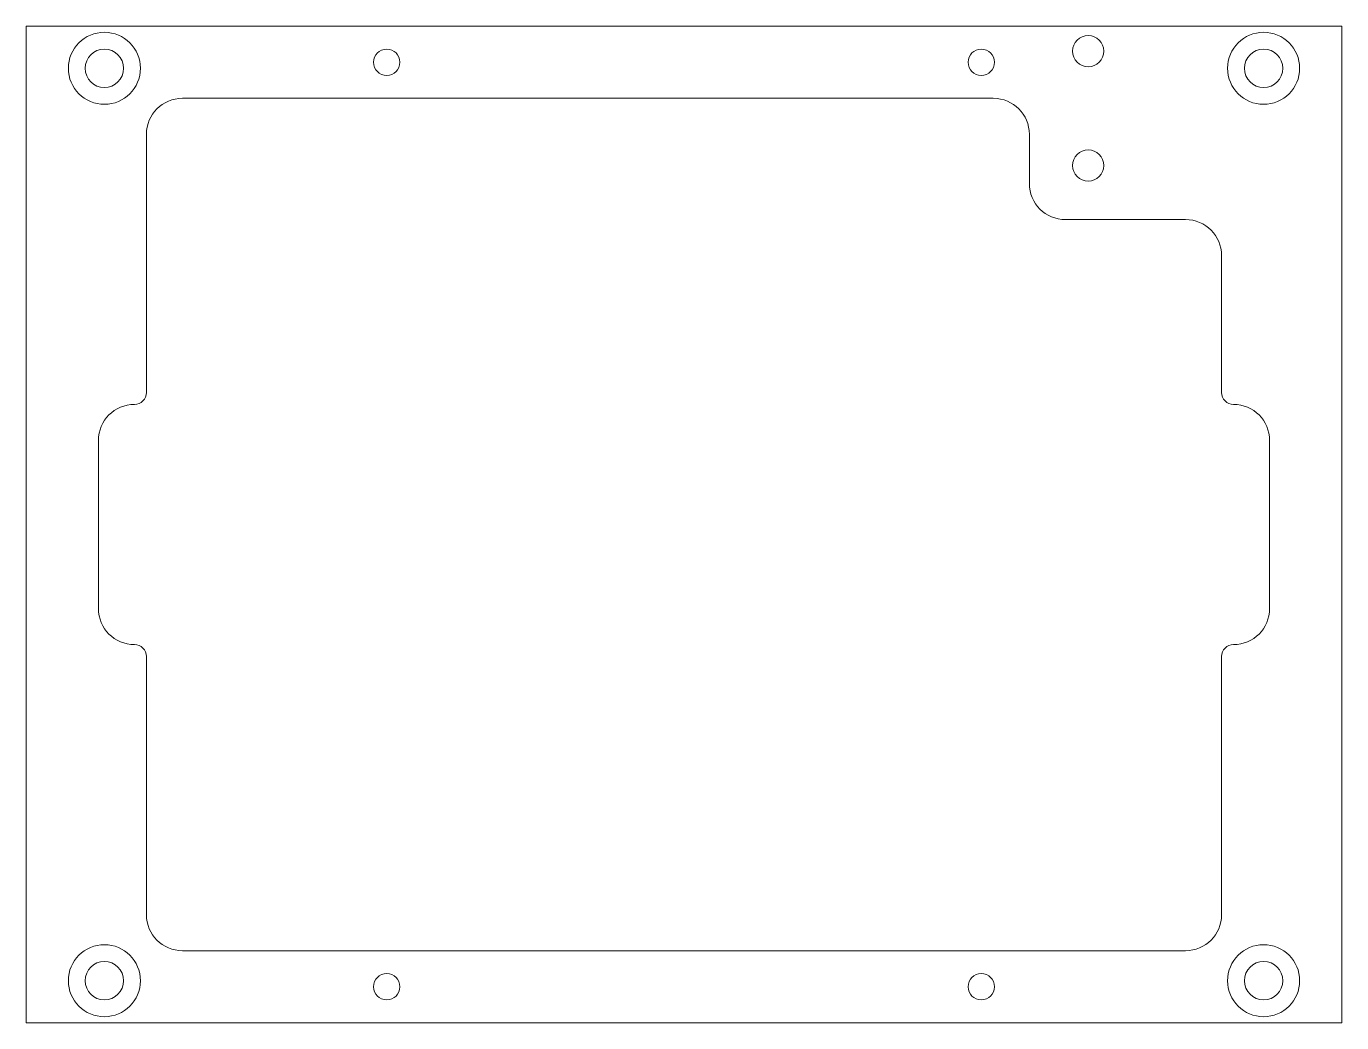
# Model space of a CAD drawing. Header units: millimetres. Extents: x -55 to 55, y -83 to 0.
import ezdxf

# ---------------------------------------------------------------- set-up
doc = ezdxf.new("R2010")
doc.units = ezdxf.units.MM

msp = doc.modelspace()

# ---------------------------------------------------------------- linework, layer by layer
at = {"color": 7, "linetype": 'Continuous', "lineweight": 15}
for p, q in [((54.75, 0), (-54.75, 0)), ((-54.75, 0), (-54.75, -83)), ((54.75, -83), (54.75, 0)), ((25.75, -6), (-41.75, -6)), ((-44.75, -9), (-44.75, -30.5)), ((28.75, -13.1), (28.75, -9)), ((41.75, -16.1), (31.75, -16.1)), ((44.75, -30.5), (44.75, -19.1)), ((-48.75, -34.5), (-48.75, -48.5)), ((48.75, -48.5), (48.75, -34.5)), ((-44.75, -52.5), (-44.75, -74)), ((44.75, -74), (44.75, -52.5)), ((-41.75, -77), (41.75, -77)), ((-54.75, -83), (54.75, -83))]:
    msp.add_line(p, q, dxfattribs=at)
for centre, radius in [((-48.25, -3.5), 3), ((33.65, -2.07), 1.3), ((48.25, -3.5), 3), ((-48.25, -3.5), 1.6), ((-24.75, -3), 1.1), ((24.75, -3), 1.1), ((48.25, -3.5), 1.6), ((33.65, -11.6), 1.3), ((-48.25, -79.5), 3), ((48.25, -79.5), 3), ((-48.25, -79.5), 1.6), ((48.25, -79.5), 1.6), ((-24.75, -80), 1.1), ((24.75, -80), 1.1)]:
    msp.add_circle(centre, radius, dxfattribs=at)
for centre, radius, start, end in [((-41.75, -9), 3, 90, 180), ((25.75, -9), 3, 0, 90), ((31.75, -13.1), 3, 180, 270), ((41.75, -19.1), 3, 0, 90), ((-45.75, -30.5), 1, 270, 0), ((45.75, -30.5), 1, 180, 270), ((-45.75, -34.5), 3, 90, 180), ((45.75, -34.5), 3, 0, 90), ((-45.75, -48.5), 3, 180, 270), ((45.75, -48.5), 3, 270, 0), ((-45.75, -52.5), 1, 0, 90), ((45.75, -52.5), 1, 90, 180), ((-41.75, -74), 3, 180, 270), ((41.75, -74), 3, 270, 0)]:
    msp.add_arc(centre, radius, start, end, dxfattribs=at)

doc.saveas('drawing.dxf')
